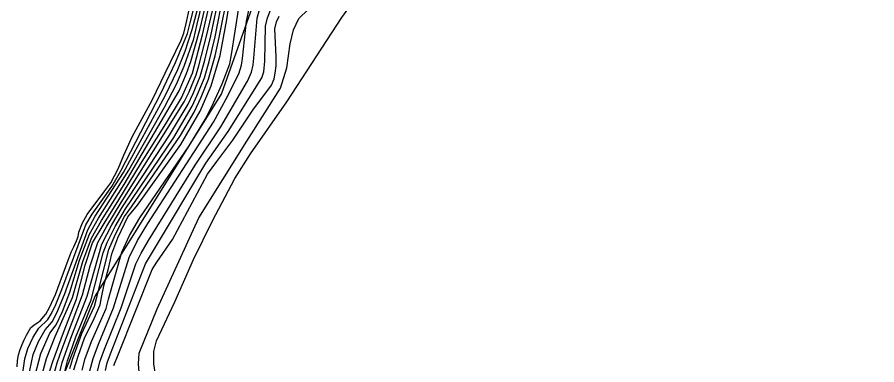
# Model space of a CAD drawing. Header units: metres. Extents: x 241192 to 243928, y 277833 to 281309.
# Drawn here: x 243417.7 to 243539.2, y 281043.8 to 281092.9 of the extents above; entities that cross this region are included whole.
import ezdxf

# ---------------------------------------------------------------- set-up
doc = ezdxf.new("R2010")
doc.units = ezdxf.units.M
for name, color, linetype in [('TERRAIN_BOUNDARY', 6, 'Continuous'), ('TERRAIN_CONTOUR_1M', 3, 'Continuous'), ('TERRAIN_CONTOUR_5M_SUPPLEMENT', 4, 'Continuous')]:
    doc.layers.add(name, color=color, linetype=linetype)

msp = doc.modelspace()

# ---------------------------------------------------------------- linework, layer by layer
at = {"layer": 'TERRAIN_BOUNDARY'}
msp.add_polyline3d([(243546.75, 281188.11, 0), (243534.67, 281185.65, 0), (243522.42, 281179.84, 0), (243506.44, 281172.27, 0), (243473.14, 281143.03, 0), (243471.37, 281141.48, 0), (243464.99, 281141.97, 0), (243460.59, 281136.44, 0), (243457.14, 281129.23, 0), (243461.32, 281123.5, 0), (243446.6, 281082.14, 0), (243428.74, 281053.55, 0), (243421.85, 281036.17, 0)], dxfattribs=at)
at = {"layer": 'TERRAIN_CONTOUR_1M'}
for points in [[(243437.36, 281041.79, 17), (243437.04, 281043.96, 17), (243437.04, 281045.71, 17), (243437.42, 281047.2, 17), (243440.01, 281052.69, 17), (243442.64, 281058.67, 17), (243445.31, 281064.13, 17), (243448.51, 281070.1, 17), (243450.68, 281073.62, 17), (243455.83, 281080.96, 17), (243463.6, 281092.84, 17), (243470.14, 281101.96, 17)], [(243419.29, 281041.89, 2), (243419.98, 281045.26, 2), (243420.76, 281047.12, 2), (243421.68, 281048.77, 2), (243422.68, 281049.9, 2), (243423.33, 281051.16, 2), (243424.43, 281053.73, 2), (243427.7, 281062.89, 2), (243428.78, 281064.8, 2), (243432.77, 281070.97, 2), (243438.66, 281081.8, 2), (243440.42, 281085.52, 2), (243441.47, 281088.12, 2), (243442.48, 281091.17, 2), (243445.06, 281100.95, 2)], [(243418.55, 281042.68, 1), (243418.81, 281044.66, 1), (243419.26, 281046.1, 1), (243420, 281047.72, 1), (243420.78, 281048.99, 1), (243422.07, 281050.22, 1), (243422.57, 281051.07, 1), (243423.18, 281052.32, 1), (243424.05, 281054.45, 1), (243427.45, 281063.56, 1), (243428.35, 281065.1, 1), (243431.1, 281068.98, 1), (243432.36, 281071.21, 1), (243438.04, 281082.12, 1), (243440.12, 281086.52, 1), (243441.8, 281090.62, 1), (243442.17, 281092.13, 1), (243443.57, 281097.72, 1)], [(243418.92, 281037.14, 3), (243421.1, 281045.42, 3), (243422.37, 281048.3, 3), (243423.23, 281049.45, 3), (243424.12, 281051.36, 3), (243425.16, 281054.06, 3), (243426.55, 281058.58, 3), (243427.95, 281062.26, 3), (243429.22, 281064.51, 3), (243433.5, 281071.32, 3), (243438.57, 281080.19, 3), (243440.26, 281083.45, 3), (243441.35, 281085.97, 3), (243442.68, 281089.86, 3), (243443.19, 281091.9, 3), (243444.36, 281096.83, 3)], [(243422.68, 281041.55, 6), (243423.38, 281044.08, 6), (243424.06, 281045.97, 6), (243426.99, 281053.68, 6), (243428.03, 281057.81, 6), (243429.12, 281061.07, 6), (243430.4, 281063.39, 6), (243432.43, 281066.73, 6), (243441.35, 281080.93, 6), (243442.03, 281082.38, 6), (243443.03, 281084.75, 6), (243443.41, 281086.05, 6), (243444.53, 281090.4, 6), (243446.17, 281097.44, 6)], [(243420.92, 281041.28, 4), (243421.88, 281044.72, 4), (243423.11, 281047.8, 4), (243425.56, 281053.31, 4), (243427.02, 281058.41, 4), (243428.22, 281061.71, 4), (243429.66, 281064.21, 4), (243432.87, 281069.28, 4), (243440.61, 281082.51, 4), (243441.68, 281084.94, 4), (243442.28, 281086.67, 4), (243443.59, 281091.29, 4), (243444.85, 281096.71, 4)], [(243423.42, 281041.46, 7), (243424.08, 281044.15, 7), (243425.45, 281047.97, 7), (243427.64, 281053.52, 7), (243429.69, 281060.85, 7), (243431.1, 281063.56, 7), (243432.62, 281066.12, 7), (243439.28, 281076.24, 7), (243441.91, 281080.63, 7), (243442.6, 281082.12, 7), (243443.61, 281084.54, 7), (243444.27, 281086.82, 7), (243445.12, 281090.28, 7), (243446.38, 281096.36, 7)], [(243424.3, 281042.13, 8), (243424.83, 281044.37, 8), (243426.03, 281047.76, 8), (243428.21, 281053, 8), (243429.89, 281059.62, 8), (243430.46, 281061.1, 8), (243431.56, 281063.32, 8), (243433.03, 281065.82, 8), (243439.85, 281075.89, 8), (243442.47, 281080.33, 8), (243443.18, 281081.87, 8), (243444.19, 281084.34, 8), (243444.86, 281086.66, 8), (243445.7, 281090.15, 8), (243446.9, 281096.2, 8)], [(243425.17, 281043.3, 9), (243425.61, 281044.7, 9), (243426.89, 281048.21, 9), (243428.65, 281052.1, 9), (243428.94, 281053.18, 9), (243430.68, 281060.08, 9), (243431.62, 281062.27, 9), (243432.92, 281064.74, 9), (243433.88, 281066.12, 9), (243440.82, 281076.2, 9), (243442.73, 281079.49, 9), (243443.75, 281081.61, 9), (243444.77, 281084.14, 9), (243445.72, 281087.47, 9), (243446.29, 281090.03, 9), (243447.53, 281096.39, 9)], [(243428, 281042.96, 12), (243428.46, 281044.7, 12), (243429.21, 281046.71, 12), (243431.37, 281051.84, 12), (243433.56, 281058.96, 12), (243434.73, 281061.37, 12), (243436.18, 281063.75, 12), (243445.47, 281078.07, 12), (243447.25, 281081.36, 12), (243449.03, 281084.9, 12), (243449.43, 281086.13, 12), (243449.58, 281087.09, 12), (243450.14, 281092.35, 12), (243450.66, 281094.74, 12)], [(243426.91, 281043.06, 11), (243427.36, 281044.68, 11), (243428.22, 281047.08, 11), (243430.29, 281051.76, 11), (243430.64, 281053.07, 11), (243432.54, 281059.72, 11), (243433.6, 281062.09, 11), (243435.07, 281064.57, 11), (243442.03, 281074.72, 11), (243444.43, 281078.71, 11), (243445.49, 281080.81, 11), (243446.72, 281083.49, 11), (243447.78, 281086.34, 11), (243448.03, 281087.63, 11), (243449.06, 281094.24, 11)], [(243429.08, 281042.86, 13), (243429.4, 281044.24, 13), (243430.07, 281046.03, 13), (243432.45, 281051.87, 13), (243434.52, 281058.07, 13), (243435.26, 281059.6, 13), (243436.28, 281061.37, 13), (243442.88, 281072.01, 13), (243446.52, 281077.42, 13), (243450.29, 281083.86, 13), (243450.85, 281085.12, 13), (243451.09, 281086.16, 13), (243451.17, 281087.14, 13), (243451.63, 281092.78, 13), (243451.96, 281093.98, 13)], [(243430.21, 281043, 14), (243430.44, 281044.07, 14), (243430.94, 281045.38, 14), (243435.87, 281058.06, 14), (243436.98, 281059.94, 14), (243444.41, 281072.29, 14), (243447.56, 281076.77, 14), (243452.32, 281084.34, 14), (243452.57, 281085.21, 14), (243452.74, 281086.68, 14), (243452.82, 281091.66, 14), (243453.09, 281092.82, 14), (243453.53, 281093.88, 14)], [(243434.97, 281042.79, 16), (243434.9, 281043.93, 16), (243434.97, 281045.46, 16), (243437.5, 281051.72, 16), (243443.38, 281064.55, 16), (243450.19, 281075.38, 16), (243454.93, 281082.86, 16), (243455.85, 281085.76, 16), (243456.3, 281089.12, 16), (243456.76, 281091.11, 16), (243457.53, 281092.71, 16), (243458.83, 281094.01, 16)]]:
    msp.add_polyline3d(points, dxfattribs=at)
at = {"layer": 'TERRAIN_CONTOUR_5M_SUPPLEMENT'}
for points in [[(243421.74, 281041.02, 5), (243422.76, 281044.29, 5), (243424.29, 281048.37, 5), (243426.13, 281053.07, 5), (243427.36, 281057.87, 5), (243428.38, 281061.04, 5), (243430.02, 281063.79, 5), (243432.08, 281067.13, 5), (243435.15, 281072.13, 5), (243438.72, 281077.85, 5), (243440.97, 281081.53, 5), (243442.5, 281085, 5), (243443.94, 281090.41, 5), (243445.37, 281096.83, 5)], [(243425.76, 281043.08, 10), (243426.37, 281045.01, 10), (243427.25, 281047.55, 10), (243428.63, 281050.36, 10), (243429.47, 281052.28, 10), (243429.64, 281053.32, 10), (243430.02, 281055.14, 10), (243430.63, 281057.41, 10), (243431.13, 281059.5, 10), (243431.96, 281061.76, 10), (243433.39, 281064.69, 10), (243434.72, 281066.34, 10), (243440.85, 281074.93, 10), (243443.57, 281079.64, 10), (243445.14, 281083.22, 10), (243446.41, 281087.48, 10), (243447.38, 281092.56, 10), (243447.83, 281095.62, 10)], [(243417.74, 281043.53, 0), (243417.79, 281044.42, 0), (243417.93, 281045.23, 0), (243418.14, 281045.96, 0), (243418.44, 281046.68, 0), (243418.75, 281047.35, 0), (243419.06, 281047.98, 0), (243419.69, 281049.06, 0), (243419.85, 281049.22, 0), (243420.16, 281049.45, 0), (243420.5, 281049.67, 0), (243421.02, 281050.05, 0), (243421.48, 281050.57, 0), (243421.77, 281050.96, 0), (243422.31, 281051.89, 0), (243423.17, 281053.75, 0), (243424.61, 281057.68, 0), (243425.38, 281059.73, 0), (243425.72, 281060.47, 0), (243426.13, 281061.34, 0), (243426.34, 281061.95, 0), (243426.47, 281062.55, 0), (243426.97, 281063.84, 0), (243427.65, 281065.06, 0), (243430.12, 281068.36, 0), (243430.95, 281069.53, 0), (243432.02, 281071.5, 0), (243432.81, 281073.4, 0), (243433.98, 281076.02, 0), (243436.82, 281081.18, 0), (243438.63, 281085.01, 0), (243440.9, 281089.67, 0), (243441.26, 281090.63, 0), (243441.61, 281092.01, 0), (243442.11, 281094.39, 0)], [(243431.4, 281043.69, 15), (243432.01, 281045.23, 15), (243436.79, 281057.27, 15), (243437.48, 281058.32, 15), (243439.68, 281061.5, 15), (243444.64, 281070.73, 15), (243445.93, 281072.51, 15), (243448.22, 281075.55, 15), (243451.02, 281079.78, 15), (243453.67, 281083.29, 15), (243454.03, 281084.2, 15), (243454.2, 281085, 15), (243454.32, 281086.04, 15), (243454.34, 281087.3, 15), (243454.14, 281091.24, 15), (243454.36, 281092.26, 15), (243454.76, 281093.07, 15)]]:
    msp.add_polyline3d(points, dxfattribs=at)

doc.saveas('drawing.dxf')
